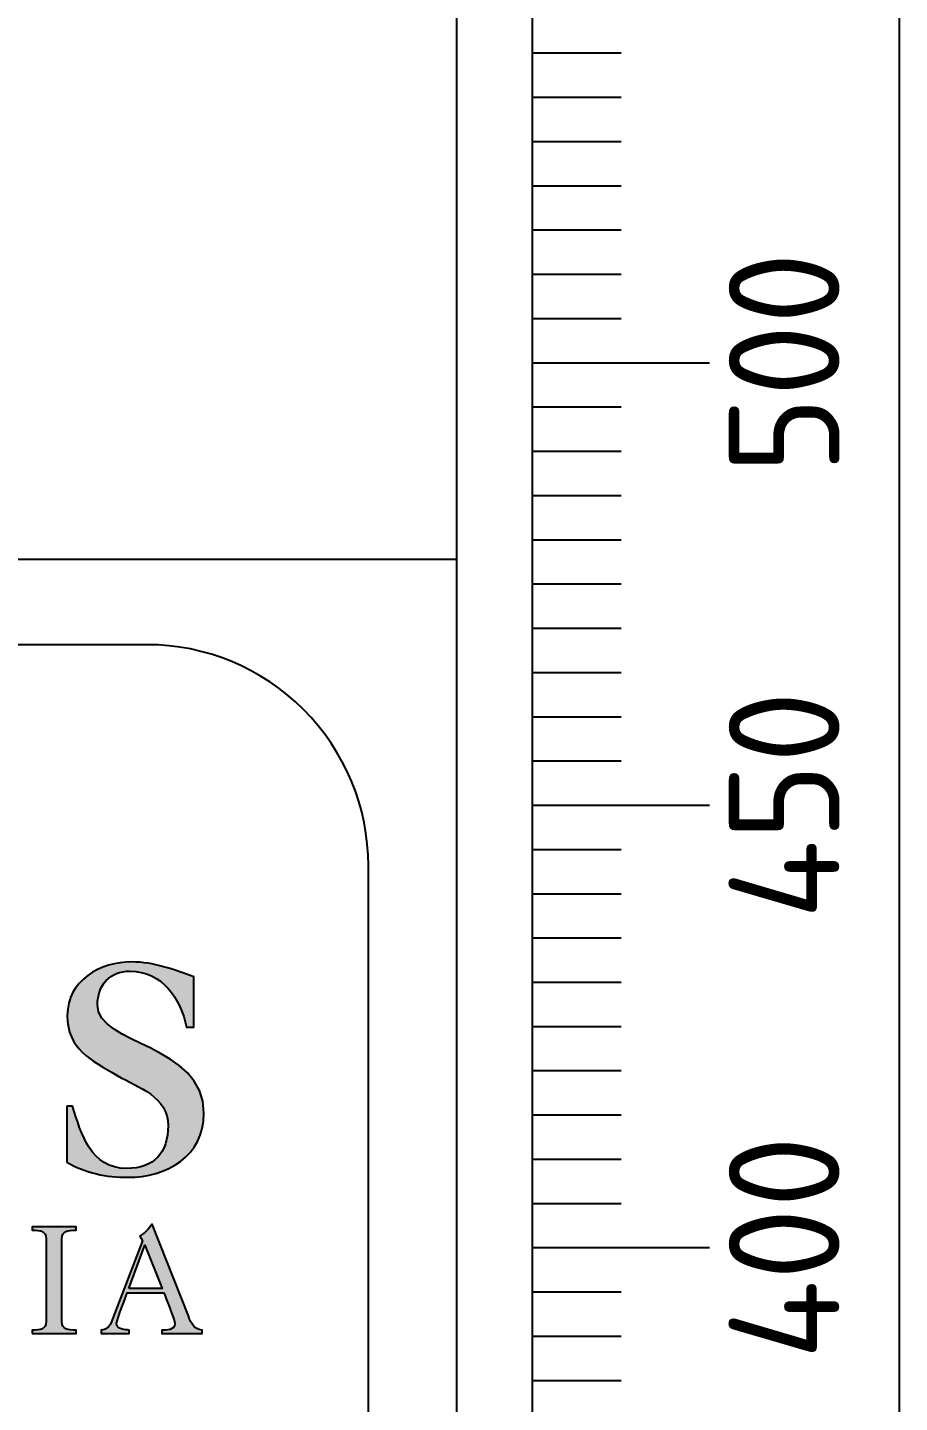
# Model space of a CAD drawing. Header units: millimetres. Extents: x 0 to 1038, y -1303 to 297.
# Drawn here: x 405.65 to 415.5, y 98.12 to 113.66 of the extents above; entities that cross this region are included whole.
import ezdxf
from ezdxf.enums import TextEntityAlignment as Align

# ---------------------------------------------------------------- set-up
doc = ezdxf.new("R2010")
doc.units = ezdxf.units.MM
for name, color, linetype in [('GREEN', 84, 'Continuous'), ('L18', 4, 'Continuous'), ('orange', 30, 'Continuous'), ('TBLK18', 4, 'Continuous'), ('TBLK25', 1, 'Continuous'), ('TBLK35', 3, 'Continuous'), ('TBLK50', 7, 'Continuous')]:
    doc.layers.add(name, color=color, linetype=linetype)
doc.styles.add('ISO', font='iso3098b.shx')

# ---------------------------------------------------------------- blocks, each defined once
blk = doc.blocks.new('A3BBLK')
at = {"layer": 'TBLK50'}
blk.add_line((415.5, 4.5), (415.5, 292.5), dxfattribs=at)
blk = doc.blocks.new('MR logo')
at = {"layer": 'TBLK18'}
h = blk.add_hatch(color=256, dxfattribs=at)
edge = h.paths.add_edge_path()
edge.add_spline(control_points=[(47.997, -11.088), (47.997, -11.088), (48.129, -11.088), (48.129, -11.088), (48.129, -11.088), (48.324, -11.723), (48.538, -12.497), (49.349, -12.497), (49.349, -12.497), (49.972, -12.497), (50.286, -12.144), (50.286, -11.528), (50.286, -11.528), (50.286, -10.874), (49.62, -10.673), (49.135, -10.396), (49.135, -10.396), (48.538, -10.05), (48.009, -9.792), (48.009, -9.044), (48.009, -9.044), (48.009, -8.239), (48.752, -7.83), (49.469, -7.83), (49.469, -7.83), (49.953, -7.83), (50.425, -8.006), (50.871, -8.163), (50.871, -8.163), (50.871, -8.163), (50.871, -9.302), (50.871, -9.302), (50.871, -9.302), (50.871, -9.302), (50.701, -9.302), (50.701, -9.302), (50.701, -9.302), (50.576, -8.66), (50.142, -8.037), (49.425, -8.037), (49.425, -8.037), (48.978, -8.037), (48.689, -8.358), (48.689, -8.798), (48.689, -8.798), (48.689, -9.717), (51.097, -9.685), (51.097, -11.251), (51.097, -11.251), (51.097, -12.226), (50.248, -12.698), (49.374, -12.698), (49.374, -12.698), (48.89, -12.698), (48.431, -12.603), (47.997, -12.358), (47.997, -12.358), (47.997, -12.358), (47.997, -11.088), (47.997, -11.088)], knot_values=[0, 0, 0, 0, 0.066667, 0.066667, 0.066667, 0.066667, 0.133333, 0.133333, 0.133333, 0.133333, 0.2, 0.2, 0.2, 0.2, 0.266667, 0.266667, 0.266667, 0.266667, 0.333333, 0.333333, 0.333333, 0.333333, 0.4, 0.4, 0.4, 0.4, 0.466667, 0.466667, 0.466667, 0.466667, 0.533333, 0.533333, 0.533333, 0.533333, 0.6, 0.6, 0.6, 0.6, 0.666667, 0.666667, 0.666667, 0.666667, 0.733333, 0.733333, 0.733333, 0.733333, 0.8, 0.8, 0.8, 0.8, 0.866667, 0.866667, 0.866667, 0.866667, 0.933333, 0.933333, 0.933333, 0.933333, 1, 1, 1, 1], degree=3, periodic=0)
h = blk.add_hatch(color=256, dxfattribs=at)
edge = h.paths.add_edge_path()
edge.add_spline(control_points=[(47.217, -16.226), (47.217, -16.226), (47.217, -16.151), (47.217, -16.151), (47.217, -16.151), (47.406, -16.151), (47.531, -16.132), (47.531, -15.956), (47.531, -15.956), (47.531, -15.956), (47.531, -14.088), (47.531, -14.088), (47.531, -14.088), (47.531, -13.912), (47.406, -13.893), (47.217, -13.893), (47.217, -13.893), (47.217, -13.893), (47.217, -13.817), (47.217, -13.817), (47.217, -13.817), (47.217, -13.817), (48.211, -13.817), (48.211, -13.817), (48.211, -13.817), (48.211, -13.817), (48.211, -13.893), (48.211, -13.893), (48.211, -13.893), (48.009, -13.893), (47.884, -13.912), (47.884, -14.088), (47.884, -14.088), (47.884, -14.088), (47.884, -15.956), (47.884, -15.956), (47.884, -15.956), (47.884, -16.132), (48.009, -16.151), (48.211, -16.151), (48.211, -16.151), (48.211, -16.151), (48.211, -16.226), (48.211, -16.226), (48.211, -16.226), (48.211, -16.226), (47.217, -16.226), (47.217, -16.226)], knot_values=[0, 0, 0, 0, 0.083333, 0.083333, 0.083333, 0.083333, 0.166667, 0.166667, 0.166667, 0.166667, 0.25, 0.25, 0.25, 0.25, 0.333333, 0.333333, 0.333333, 0.333333, 0.416667, 0.416667, 0.416667, 0.416667, 0.5, 0.5, 0.5, 0.5, 0.583333, 0.583333, 0.583333, 0.583333, 0.666667, 0.666667, 0.666667, 0.666667, 0.75, 0.75, 0.75, 0.75, 0.833333, 0.833333, 0.833333, 0.833333, 0.916667, 0.916667, 0.916667, 0.916667, 1, 1, 1, 1], degree=3, periodic=0)
h = blk.add_hatch(color=256, dxfattribs=at)
edge = h.paths.add_edge_path()
edge.add_spline(control_points=[(48.777, -16.226), (48.777, -16.226), (48.777, -16.151), (48.777, -16.151), (48.777, -16.151), (48.877, -16.144), (48.965, -16.075), (48.997, -15.981), (48.997, -15.981), (48.997, -15.981), (49.708, -14.132), (49.708, -14.132), (49.708, -14.132), (49.708, -14.132), (49.645, -14.025), (49.645, -14.025), (49.645, -14.025), (49.764, -13.962), (49.846, -13.855), (49.928, -13.754), (49.928, -13.754), (49.928, -13.754), (50.745, -15.83), (50.745, -15.83), (50.745, -15.83), (50.821, -16.031), (50.865, -16.119), (51.053, -16.151), (51.053, -16.151), (51.053, -16.151), (51.053, -16.226), (51.053, -16.226), (51.053, -16.226), (51.053, -16.226), (50.142, -16.226), (50.142, -16.226), (50.142, -16.226), (50.142, -16.226), (50.142, -16.151), (50.142, -16.151), (50.142, -16.151), (50.248, -16.151), (50.437, -16.151), (50.437, -16.012), (50.437, -16.012), (50.437, -15.912), (50.242, -15.465), (50.192, -15.308), (50.192, -15.308), (50.192, -15.308), (49.362, -15.308), (49.362, -15.308), (49.362, -15.308), (49.324, -15.434), (49.123, -15.912), (49.123, -16), (49.123, -16), (49.123, -16.138), (49.311, -16.138), (49.406, -16.151), (49.406, -16.151), (49.406, -16.151), (49.406, -16.226), (49.406, -16.226), (49.406, -16.226), (49.406, -16.226), (48.777, -16.226), (48.777, -16.226)], knot_values=[0, 0, 0, 0, 0.058824, 0.058824, 0.058824, 0.058824, 0.117647, 0.117647, 0.117647, 0.117647, 0.176471, 0.176471, 0.176471, 0.176471, 0.235294, 0.235294, 0.235294, 0.235294, 0.294118, 0.294118, 0.294118, 0.294118, 0.352941, 0.352941, 0.352941, 0.352941, 0.411765, 0.411765, 0.411765, 0.411765, 0.470588, 0.470588, 0.470588, 0.470588, 0.529412, 0.529412, 0.529412, 0.529412, 0.588235, 0.588235, 0.588235, 0.588235, 0.647059, 0.647059, 0.647059, 0.647059, 0.705882, 0.705882, 0.705882, 0.705882, 0.764706, 0.764706, 0.764706, 0.764706, 0.823529, 0.823529, 0.823529, 0.823529, 0.882353, 0.882353, 0.882353, 0.882353, 0.941176, 0.941176, 0.941176, 0.941176, 1, 1, 1, 1], degree=3, periodic=0)
edge = h.paths.add_edge_path(flags=16)
edge.add_spline(control_points=[(49.399, -15.213), (49.399, -15.213), (50.154, -15.213), (50.154, -15.213), (50.154, -15.213), (50.154, -15.213), (49.764, -14.232), (49.764, -14.232), (49.764, -14.232), (49.764, -14.232), (49.399, -15.213), (49.399, -15.213)], knot_values=[0, 0, 0, 0, 0.333333, 0.333333, 0.333333, 0.333333, 0.666667, 0.666667, 0.666667, 0.666667, 1, 1, 1, 1], degree=3, periodic=0)
for points, knots in [([(47.997, -11.088), (47.997, -11.088), (48.129, -11.088), (48.129, -11.088), (48.129, -11.088), (48.324, -11.723), (48.538, -12.497), (49.349, -12.497), (49.349, -12.497), (49.972, -12.497), (50.286, -12.144), (50.286, -11.528), (50.286, -11.528), (50.286, -10.874), (49.62, -10.673), (49.135, -10.396), (49.135, -10.396), (48.538, -10.05), (48.009, -9.792), (48.009, -9.044), (48.009, -9.044), (48.009, -8.239), (48.752, -7.83), (49.469, -7.83), (49.469, -7.83), (49.953, -7.83), (50.425, -8.006), (50.871, -8.163), (50.871, -8.163), (50.871, -8.163), (50.871, -9.302), (50.871, -9.302), (50.871, -9.302), (50.871, -9.302), (50.701, -9.302), (50.701, -9.302), (50.701, -9.302), (50.576, -8.66), (50.142, -8.037), (49.425, -8.037), (49.425, -8.037), (48.978, -8.037), (48.689, -8.358), (48.689, -8.798), (48.689, -8.798), (48.689, -9.717), (51.097, -9.685), (51.097, -11.251), (51.097, -11.251), (51.097, -12.226), (50.248, -12.698), (49.374, -12.698), (49.374, -12.698), (48.89, -12.698), (48.431, -12.603), (47.997, -12.358), (47.997, -12.358), (47.997, -12.358), (47.997, -11.088), (47.997, -11.088)], [0, 0, 0, 0, 0.066667, 0.066667, 0.066667, 0.066667, 0.133333, 0.133333, 0.133333, 0.133333, 0.2, 0.2, 0.2, 0.2, 0.266667, 0.266667, 0.266667, 0.266667, 0.333333, 0.333333, 0.333333, 0.333333, 0.4, 0.4, 0.4, 0.4, 0.466667, 0.466667, 0.466667, 0.466667, 0.533333, 0.533333, 0.533333, 0.533333, 0.6, 0.6, 0.6, 0.6, 0.666667, 0.666667, 0.666667, 0.666667, 0.733333, 0.733333, 0.733333, 0.733333, 0.8, 0.8, 0.8, 0.8, 0.866667, 0.866667, 0.866667, 0.866667, 0.933333, 0.933333, 0.933333, 0.933333, 1, 1, 1, 1]), ([(47.217, -16.226), (47.217, -16.226), (47.217, -16.151), (47.217, -16.151), (47.217, -16.151), (47.406, -16.151), (47.531, -16.132), (47.531, -15.956), (47.531, -15.956), (47.531, -15.956), (47.531, -14.088), (47.531, -14.088), (47.531, -14.088), (47.531, -13.912), (47.406, -13.893), (47.217, -13.893), (47.217, -13.893), (47.217, -13.893), (47.217, -13.817), (47.217, -13.817), (47.217, -13.817), (47.217, -13.817), (48.211, -13.817), (48.211, -13.817), (48.211, -13.817), (48.211, -13.817), (48.211, -13.893), (48.211, -13.893), (48.211, -13.893), (48.009, -13.893), (47.884, -13.912), (47.884, -14.088), (47.884, -14.088), (47.884, -14.088), (47.884, -15.956), (47.884, -15.956), (47.884, -15.956), (47.884, -16.132), (48.009, -16.151), (48.211, -16.151), (48.211, -16.151), (48.211, -16.151), (48.211, -16.226), (48.211, -16.226), (48.211, -16.226), (48.211, -16.226), (47.217, -16.226), (47.217, -16.226)], [0, 0, 0, 0, 0.083333, 0.083333, 0.083333, 0.083333, 0.166667, 0.166667, 0.166667, 0.166667, 0.25, 0.25, 0.25, 0.25, 0.333333, 0.333333, 0.333333, 0.333333, 0.416667, 0.416667, 0.416667, 0.416667, 0.5, 0.5, 0.5, 0.5, 0.583333, 0.583333, 0.583333, 0.583333, 0.666667, 0.666667, 0.666667, 0.666667, 0.75, 0.75, 0.75, 0.75, 0.833333, 0.833333, 0.833333, 0.833333, 0.916667, 0.916667, 0.916667, 0.916667, 1, 1, 1, 1]), ([(48.777, -16.226), (48.777, -16.226), (48.777, -16.151), (48.777, -16.151), (48.777, -16.151), (48.877, -16.144), (48.965, -16.075), (48.997, -15.981), (48.997, -15.981), (48.997, -15.981), (49.708, -14.132), (49.708, -14.132), (49.708, -14.132), (49.708, -14.132), (49.645, -14.025), (49.645, -14.025), (49.645, -14.025), (49.764, -13.962), (49.846, -13.855), (49.928, -13.754), (49.928, -13.754), (49.928, -13.754), (50.745, -15.83), (50.745, -15.83), (50.745, -15.83), (50.821, -16.031), (50.865, -16.119), (51.053, -16.151), (51.053, -16.151), (51.053, -16.151), (51.053, -16.226), (51.053, -16.226), (51.053, -16.226), (51.053, -16.226), (50.142, -16.226), (50.142, -16.226), (50.142, -16.226), (50.142, -16.226), (50.142, -16.151), (50.142, -16.151), (50.142, -16.151), (50.248, -16.151), (50.437, -16.151), (50.437, -16.012), (50.437, -16.012), (50.437, -15.912), (50.242, -15.465), (50.192, -15.308), (50.192, -15.308), (50.192, -15.308), (49.362, -15.308), (49.362, -15.308), (49.362, -15.308), (49.324, -15.434), (49.123, -15.912), (49.123, -16), (49.123, -16), (49.123, -16.138), (49.311, -16.138), (49.406, -16.151), (49.406, -16.151), (49.406, -16.151), (49.406, -16.226), (49.406, -16.226), (49.406, -16.226), (49.406, -16.226), (48.777, -16.226), (48.777, -16.226)], [0, 0, 0, 0, 0.058824, 0.058824, 0.058824, 0.058824, 0.117647, 0.117647, 0.117647, 0.117647, 0.176471, 0.176471, 0.176471, 0.176471, 0.235294, 0.235294, 0.235294, 0.235294, 0.294118, 0.294118, 0.294118, 0.294118, 0.352941, 0.352941, 0.352941, 0.352941, 0.411765, 0.411765, 0.411765, 0.411765, 0.470588, 0.470588, 0.470588, 0.470588, 0.529412, 0.529412, 0.529412, 0.529412, 0.588235, 0.588235, 0.588235, 0.588235, 0.647059, 0.647059, 0.647059, 0.647059, 0.705882, 0.705882, 0.705882, 0.705882, 0.764706, 0.764706, 0.764706, 0.764706, 0.823529, 0.823529, 0.823529, 0.823529, 0.882353, 0.882353, 0.882353, 0.882353, 0.941176, 0.941176, 0.941176, 0.941176, 1, 1, 1, 1]), ([(49.399, -15.213), (49.399, -15.213), (50.154, -15.213), (50.154, -15.213), (50.154, -15.213), (50.154, -15.213), (49.764, -14.232), (49.764, -14.232), (49.764, -14.232), (49.764, -14.232), (49.399, -15.213), (49.399, -15.213)], [0, 0, 0, 0, 0.333333, 0.333333, 0.333333, 0.333333, 0.666667, 0.666667, 0.666667, 0.666667, 1, 1, 1, 1])]:
    blk.add_open_spline(points, degree=3, knots=knots, dxfattribs=at)
blk = doc.blocks.new('a3_in_vtblk')
at = {"layer": 'TBLK35'}
for p, q in [((410.5, 37), (410.5, 292.5)), ((352.5, 107.649), (410.5, 107.649))]:
    blk.add_line(p, q, dxfattribs=at)
at = {"layer": 'TBLK50'}
blk.add_lwpolyline([(409.5, 86.341), (409.5, 104.182, 0.414214), (407, 106.682), (356, 106.682, 0.414214), (353.5, 104.182), (353.5, 86.341, 0.414214), (356, 83.841), (407, 83.841, 0.414214)], format="xyb", close=True, dxfattribs=at)
blk.add_blockref('A3BBLK', (0, 0))
at = {"xscale": 0.5, "yscale": 0.5}
blk.add_blockref('MR logo', (382.095, 107.012), dxfattribs=at)
at = {"layer": 'TBLK18', "style": 'ISO'}
for tag, p, height in [('GROUND_SURVEY_STD.', (381.875, 126.105), 1.8), ('SURVEY_CAPTURE_DATE', (381.945, 122.605), 1.8), ('MAPPING_SURVEY_STD.', (381.945, 119.105), 1.8), ('MAPPING_CAPTURE_DATE', (381.945, 115.605), 1.8), ('PROJECT_ZONE', (381.945, 112.105), 1.8), ('HEIGHT_DATUM', (381.945, 108.605), 1.8), ('CLIENT_STREET_NAME', (355.514, 86.941), 1.5), ('CLIENT_SUBURB_POSTCODE', (388.488, 86.941), 1.5), ('CLIENT_TELEPHONE_NO.', (368.306, 84.677), 1.5), ('CLIENT_FAX_NO.', (393.555, 84.677), 1.5), ('STREET_NAME', (355.514, 62.1), 1.5), ('SUBURB_POSTCODE', (388.488, 62.1), 1.5), ('TELEPHONE_NO.', (368.306, 59.836), 1.5), ('FAX_NO.', (393.555, 59.836), 1.5)]:
    blk.add_attdef(tag, p, '', height=height, dxfattribs=at)
for tag, p in [('CLIENT_MR_DIRECTORATE', (381.5, 92.96)), ('MR_DIRECTORATE', (381.5, 68.119))]:
    blk.add_attdef(tag, text='', height=1.5, dxfattribs=at).set_placement(p, align=Align.CENTER)
at = {"layer": 'TBLK25', "style": 'ISO'}
for tag, height, p in [('CLIENT_MR__BRANCH', 2, (381.5, 90.04)), ('MR_BRANCH', 2, (381.5, 65.199)), ('ROAD_SECTION', 1.75, (384.5, 29.162)), ('SLK', 1.75, (384.5, 26.108)), ('CHAINAGE', 1.75, (384.5, 19.205))]:
    blk.add_attdef(tag, text='', height=height, dxfattribs=at).set_placement(p, align=Align.CENTER)
for tag, p, height in [('FILE_NUMBER', (371.773, 54.237), 2.5), ('DESIGNED_/_DRAWN', (371.773, 49.487), 2), ('VERIFIED', (371.773, 44.487), 2), ('APPROVED', (371.773, 39.487), 2), ('LOCAL_AUTHORITY', (370.48, 16.733), 1.25)]:
    blk.add_attdef(tag, p, '', height=height, dxfattribs=at)
at = {"layer": 'TBLK35', "style": 'ISO', "width": 0.9}
for tag, p in [('ROAD_PROJECT&NUMBER', (384.5, 32.231)), ('DRAWING_DESCRIPTION', (384.5, 22.288))]:
    blk.add_attdef(tag, text='', height=2.5, dxfattribs=at).set_placement(p, align=Align.CENTER)
at = {"layer": 'TBLK50', "style": 'ISO'}
blk.add_attdef('MRWA_DRG_NUMBER', (356.288, 6.085), '', height=5, dxfattribs=at)
blk = doc.blocks.new('sca10_3')
at = {"layer": 'L18'}
for p, q in [((-4.145, 14), (-4.145, 89)), ((-4.145, 67.5), (-3.145, 67.5)), ((-4.145, 67), (-3.145, 67)), ((-4.145, 66.5), (-3.145, 66.5)), ((-4.145, 66), (-3.145, 66)), ((-4.145, 65.5), (-3.145, 65.5)), ((-4.145, 65), (-3.145, 65)), ((-4.145, 64.5), (-3.145, 64.5)), ((-4.145, 64), (-2.145, 64)), ((-4.145, 63.5), (-3.145, 63.5)), ((-4.145, 63), (-3.145, 63)), ((-4.145, 62.5), (-3.145, 62.5)), ((-4.145, 62), (-3.145, 62)), ((-4.145, 61.5), (-3.145, 61.5)), ((-4.145, 61), (-3.145, 61)), ((-4.145, 60.5), (-3.145, 60.5)), ((-4.145, 60), (-3.145, 60)), ((-4.145, 59.5), (-3.145, 59.5)), ((-4.145, 59), (-2.145, 59)), ((-4.145, 58.5), (-3.145, 58.5)), ((-4.145, 58), (-3.145, 58)), ((-4.145, 57.5), (-3.145, 57.5)), ((-4.145, 57), (-3.145, 57)), ((-4.145, 56.5), (-3.145, 56.5)), ((-4.145, 56), (-3.145, 56)), ((-4.145, 55.5), (-3.145, 55.5)), ((-4.145, 55), (-3.145, 55)), ((-4.145, 54.5), (-3.145, 54.5)), ((-4.145, 54), (-2.145, 54)), ((-4.145, 53.5), (-3.145, 53.5)), ((-4.145, 53), (-3.145, 53)), ((-4.145, 52.5), (-3.145, 52.5))]:
    blk.add_line(p, q, dxfattribs=at)
at = {"layer": 'L18', "style": 'ISO'}
for s, p in [('500', (-0.678, 64)), ('450', (-0.678, 59)), ('400', (-0.678, 54))]:
    blk.add_text(s, height=1.25, rotation=90, dxfattribs=at).set_placement(p, align=Align.CENTER)

msp = doc.modelspace()

# ---------------------------------------------------------------- hatches: boundary and pattern name
at = {"layer": 'GREEN'}
h = msp.add_hatch(color=256, dxfattribs=at)
h.paths.add_polyline_path([(396.130242, 136.047794), (396.104466, 136.047794)], flags=16)
edge = h.paths.add_edge_path(flags=17)
edge.add_line((386.77366, 120.63392), (386.77366, 136.047794))
edge.add_line((386.77366, 136.047794), (396.130242, 136.047794))
edge.add_line((397.88299, 135.686934), (396.130242, 136.047794))
edge.add_line((397.88299, 135.686934), (399.429532, 134.733232))
edge.add_line((399.429532, 134.733232), (400.512112, 133.289793))
edge.add_line((400.512112, 133.289793), (401.517365, 130.042054))
edge.add_line((401.517365, 130.042054), (401.517365, 126.63966))
edge.add_line((401.517365, 126.63966), (400.512112, 123.391921))
edge.add_line((400.512112, 123.391921), (399.429532, 121.948481))
edge.add_line((399.429532, 121.948481), (397.88299, 120.99478))
edge.add_line((397.88299, 120.99478), (396.130242, 120.63392))
edge.add_line((396.130242, 120.63392), (386.77366, 120.63392))
h.paths.add_polyline_path([(396.104466, 143.728954), (396.130242, 143.728954)], flags=16)
edge = h.paths.add_edge_path()
edge.add_line((386.77366, 88.74937), (379.092499, 88.74937))
edge.add_line((379.092499, 88.74937), (379.092499, 143.728954))
edge.add_line((379.092499, 143.728954), (396.130242, 143.728954))
edge.add_line((399.429532, 143.290767), (396.130242, 143.728954))
edge.add_line((399.429532, 143.290767), (402.522617, 141.950431))
edge.add_line((402.522617, 141.950431), (405.151739, 139.862598))
edge.add_line((405.151739, 139.862598), (407.110693, 137.130373))
edge.add_line((407.110693, 137.130373), (408.502581, 133.753756))
edge.add_line((408.502581, 133.753756), (409.224301, 130.170932))
edge.add_line((409.224301, 130.170932), (409.224301, 126.510782))
edge.add_line((409.224301, 126.510782), (408.502581, 122.927958))
edge.add_line((408.502581, 122.927958), (407.110693, 119.551341))
edge.add_line((407.110693, 119.551341), (405.151739, 116.819116))
edge.add_line((405.151739, 116.819116), (402.522617, 114.731283))
edge.add_line((402.522617, 114.731283), (399.429532, 113.390946))
edge.add_line((399.429532, 113.390946), (396.130242, 112.952759))
edge.add_line((396.130242, 112.952759), (386.77366, 112.952759))
edge.add_line((386.77366, 112.952759), (386.77366, 88.74937))
edge = h.paths.add_edge_path()
edge.add_line((386.77366, 136.047794), (386.747884, 136.047794))
edge.add_line((400.512112, 123.391921), (400.486336, 123.391921))
edge.add_line((400.512112, 133.289793), (400.486336, 133.289793))
edge.add_line((379.092499, 88.74937), (379.066723, 88.74937))
edge.add_line((407.110693, 119.551341), (407.084918, 119.551341))
edge.add_line((407.110693, 137.130373), (407.084918, 137.130373))
h = msp.add_hatch(color=256, dxfattribs=at)
h.paths.add_polyline_path([(396.130242, 136.047794), (396.104466, 136.047794)], flags=16)
edge = h.paths.add_edge_path(flags=17)
edge.add_line((386.77366, 120.63392), (386.77366, 136.047794))
edge.add_line((386.77366, 136.047794), (396.130242, 136.047794))
edge.add_line((397.88299, 135.686934), (396.130242, 136.047794))
edge.add_line((397.88299, 135.686934), (399.429532, 134.733232))
edge.add_line((399.429532, 134.733232), (400.512112, 133.289793))
edge.add_line((400.512112, 133.289793), (401.517365, 130.042054))
edge.add_line((401.517365, 130.042054), (401.517365, 126.63966))
edge.add_line((401.517365, 126.63966), (400.512112, 123.391921))
edge.add_line((400.512112, 123.391921), (399.429532, 121.948481))
edge.add_line((399.429532, 121.948481), (397.88299, 120.99478))
edge.add_line((397.88299, 120.99478), (396.130242, 120.63392))
edge.add_line((396.130242, 120.63392), (386.77366, 120.63392))
h.paths.add_polyline_path([(396.104466, 143.728954), (396.130242, 143.728954)], flags=16)
edge = h.paths.add_edge_path()
edge.add_line((386.77366, 88.74937), (379.092499, 88.74937))
edge.add_line((379.092499, 88.74937), (379.092499, 143.728954))
edge.add_line((379.092499, 143.728954), (396.130242, 143.728954))
edge.add_line((399.429532, 143.290767), (396.130242, 143.728954))
edge.add_line((399.429532, 143.290767), (402.522617, 141.950431))
edge.add_line((402.522617, 141.950431), (405.151739, 139.862598))
edge.add_line((405.151739, 139.862598), (407.110693, 137.130373))
edge.add_line((407.110693, 137.130373), (408.502581, 133.753756))
edge.add_line((408.502581, 133.753756), (409.224301, 130.170932))
edge.add_line((409.224301, 130.170932), (409.224301, 126.510782))
edge.add_line((409.224301, 126.510782), (408.502581, 122.927958))
edge.add_line((408.502581, 122.927958), (407.110693, 119.551341))
edge.add_line((407.110693, 119.551341), (405.151739, 116.819116))
edge.add_line((405.151739, 116.819116), (402.522617, 114.731283))
edge.add_line((402.522617, 114.731283), (399.429532, 113.390946))
edge.add_line((399.429532, 113.390946), (396.130242, 112.952759))
edge.add_line((396.130242, 112.952759), (386.77366, 112.952759))
edge.add_line((386.77366, 112.952759), (386.77366, 88.74937))
edge = h.paths.add_edge_path()
edge.add_line((386.77366, 136.047794), (386.747884, 136.047794))
edge.add_line((400.512112, 123.391921), (400.486336, 123.391921))
edge.add_line((400.512112, 133.289793), (400.486336, 133.289793))
edge.add_line((379.092499, 88.74937), (379.066723, 88.74937))
edge.add_line((407.110693, 119.551341), (407.084918, 119.551341))
edge.add_line((407.110693, 137.130373), (407.084918, 137.130373))

# ---------------------------------------------------------------- block references
at = {"color": 1}
msp.add_blockref('a3_in_vtblk', (0, 0), dxfattribs=at)
at = {"layer": 'orange'}
msp.add_blockref('sca10_3', (415.5, 45.868453), dxfattribs=at)

doc.saveas('drawing.dxf')
